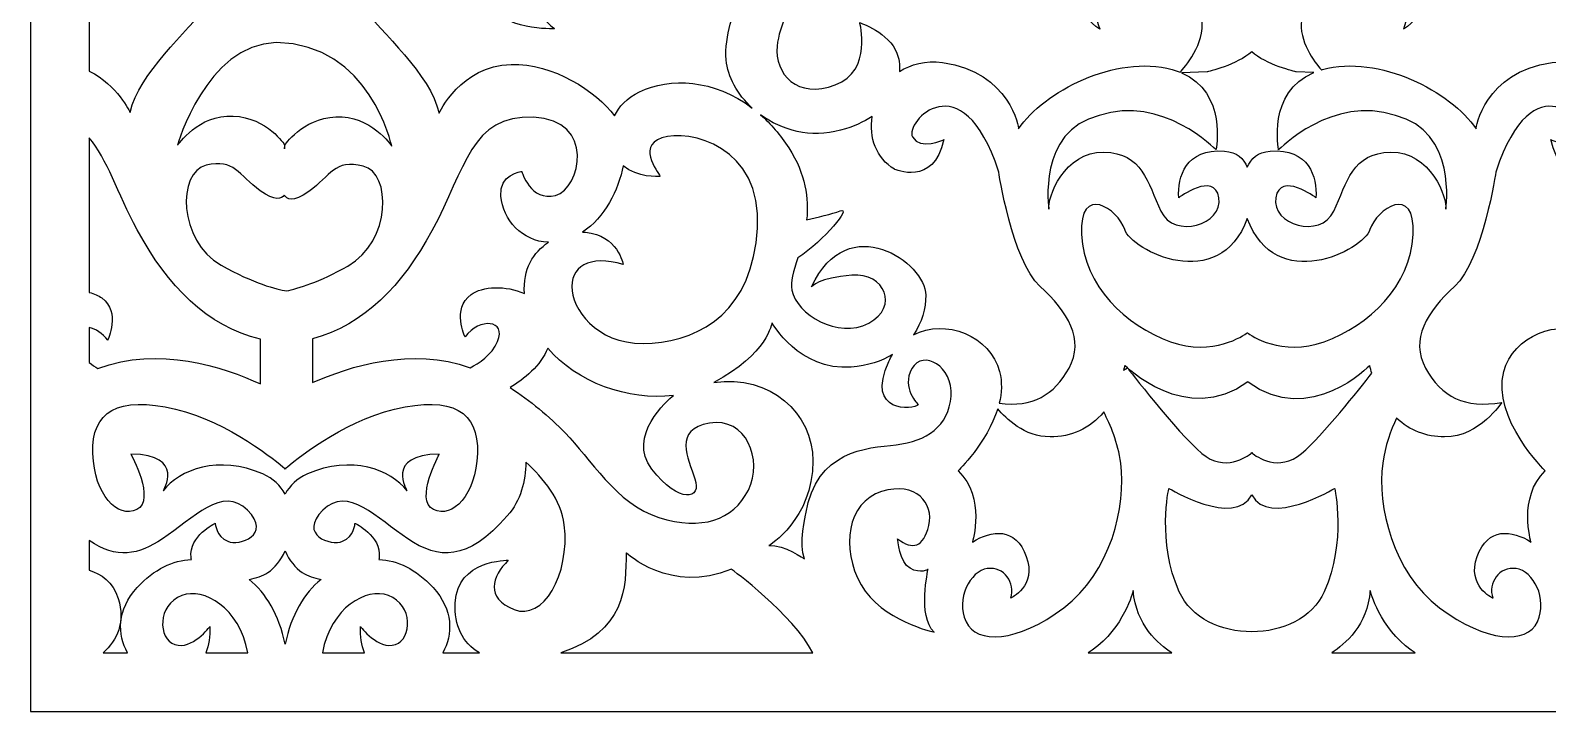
# Model space of a CAD drawing. Header units: centimetres. Extents: x -21.96 to -17.18, y -0.78 to 9.
# Drawn here: x -21.956 to -19.08, y -0.776 to 0.516 of the extents above; entities that cross this region are included whole.
import ezdxf

# ---------------------------------------------------------------- set-up
doc = ezdxf.new("R2010")
doc.units = ezdxf.units.CM
doc.header["$MEASUREMENT"] = 0
doc.layers.add('layer 1', color=7, linetype='Continuous')

msp = doc.modelspace()

# ---------------------------------------------------------------- linework, layer by layer
at = {"layer": 'layer 1', "color": 250}
for points, knots in [([(-21.95627, 9.00077), (-21.95627, 9.00077), (-17.17957, 9.00077), (-17.17957, 9.00077), (-17.17957, 9.00077), (-17.17957, 9.00077), (-17.17957, -0.7761), (-17.17957, -0.7761), (-17.17957, -0.7761), (-17.17957, -0.7761), (-21.95627, -0.7761), (-21.95627, -0.7761), (-21.95627, -0.7761), (-21.95627, -0.7761), (-21.95627, 9.00077), (-21.95627, 9.00077)], [0, 0, 0, 0, 0.2, 0.2, 0.2, 0.2, 0.4, 0.4, 0.4, 0.4, 0.6, 0.6, 0.6, 0.6, 1, 1, 1, 1]), ([(-21.84453, 0.4385), (-21.84453, 0.4385), (-21.84453, 0.86775), (-21.84453, 0.86775), (-21.84453, 0.86775), (-21.8176, 0.8642), (-21.79598, 0.88296), (-21.7816, 0.9084), (-21.7816, 0.9084), (-21.77838, 0.89687), (-21.76109, 0.84998), (-21.68738, 0.82583), (-21.68738, 0.82583), (-21.60671, 0.79943), (-21.49761, 0.85373), (-21.47323, 0.97524), (-21.47323, 0.97524), (-21.44885, 0.85373), (-21.33972, 0.79943), (-21.25908, 0.82583), (-21.25908, 0.82583), (-21.18934, 0.84868), (-21.17007, 0.89187), (-21.16548, 0.90623), (-21.16548, 0.90623), (-21.1545, 0.89639), (-21.13937, 0.8906), (-21.11998, 0.88901), (-21.11998, 0.88901), (-21.06572, 0.88453), (-21.04996, 0.92775), (-21.04996, 0.92775), (-21.04996, 0.92775), (-21.12175, 0.93818), (-21.14274, 0.98288), (-21.09898, 1.01566), (-21.09898, 1.01566), (-21.0552, 1.04842), (-20.99919, 0.98436), (-21.00268, 0.92625), (-21.00268, 0.92625), (-21.00619, 0.86815), (-21.00268, 0.81153), (-20.97994, 0.75043), (-20.97994, 0.75043), (-20.97361, 0.73346), (-20.96253, 0.71693), (-20.94761, 0.70128), (-20.94761, 0.70128), (-21.05965, 0.70323), (-21.09941, 0.62842), (-21.08326, 0.57207), (-21.08326, 0.57207), (-21.06647, 0.5135), (-20.96239, 0.51921), (-20.96239, 0.51921), (-20.96239, 0.51921), (-20.96239, 0.51921), (-21.01442, 0.55351), (-20.99258, 0.60494), (-20.99258, 0.60494), (-20.97411, 0.64847), (-20.90643, 0.65313), (-20.88599, 0.65353), (-20.88599, 0.65353), (-20.85265, 0.6337), (-20.81292, 0.61685), (-20.76986, 0.60443), (-20.76986, 0.60443), (-20.71422, 0.58837), (-20.65902, 0.58188), (-20.60766, 0.58273), (-20.60766, 0.58273), (-20.62252, 0.55302), (-20.64063, 0.50624), (-20.63703, 0.45987), (-20.63703, 0.45987), (-20.63459, 0.42822), (-20.61618, 0.39487), (-20.58758, 0.36872), (-20.58758, 0.36872), (-20.65998, 0.42349), (-20.74388, 0.42729), (-20.80105, 0.3995), (-20.80105, 0.3995), (-20.82581, 0.38746), (-20.84066, 0.37107), (-20.84856, 0.3536), (-20.84856, 0.3536), (-20.88368, 0.40073), (-20.96538, 0.45389), (-21.04471, 0.45144), (-21.04471, 0.45144), (-21.141, 0.44845), (-21.18126, 0.35906), (-21.18126, 0.35906), (-21.18126, 0.35906), (-21.19876, 0.43355), (-21.28804, 0.50954), (-21.33182, 0.56616), (-21.33182, 0.56616), (-21.37559, 0.62278), (-21.34933, 0.69281), (-21.27054, 0.71965), (-21.27054, 0.71965), (-21.19176, 0.74646), (-21.16724, 0.64365), (-21.20751, 0.62575), (-21.20751, 0.62575), (-21.24776, 0.60788), (-21.27054, 0.63173), (-21.27054, 0.63173), (-21.27054, 0.63173), (-21.27054, 0.63173), (-21.27228, 0.57658), (-21.22677, 0.56169), (-21.22677, 0.56169), (-21.18126, 0.54679), (-21.09898, 0.55275), (-21.11123, 0.68238), (-21.11123, 0.68238), (-21.12349, 0.81202), (-21.27228, 0.80753), (-21.36333, 0.77326), (-21.36333, 0.77326), (-21.45437, 0.739), (-21.45612, 0.58701), (-21.45612, 0.5751), (-21.45612, 0.5751), (-21.45612, 0.57142), (-21.45898, 0.56929), (-21.46293, 0.56811), (-21.46293, 0.56811), (-21.46293, 0.56811), (-21.46265, 0.56908), (-21.46265, 0.56908), (-21.46265, 0.56908), (-21.46265, 0.56908), (-21.49241, 0.5646), (-21.49241, 0.57654), (-21.49241, 0.57654), (-21.49241, 0.58844), (-21.49416, 0.74042), (-21.58519, 0.77469), (-21.58519, 0.77469), (-21.67622, 0.80897), (-21.82503, 0.81345), (-21.8373, 0.68381), (-21.8373, 0.68381), (-21.84955, 0.55418), (-21.76727, 0.54822), (-21.72175, 0.56313), (-21.72175, 0.56313), (-21.67622, 0.57802), (-21.67798, 0.63314), (-21.67798, 0.63314), (-21.67798, 0.63314), (-21.67798, 0.63314), (-21.70074, 0.6093), (-21.741, 0.62719), (-21.741, 0.62719), (-21.78126, 0.64507), (-21.75675, 0.74788), (-21.67798, 0.72105), (-21.67798, 0.72105), (-21.5992, 0.69424), (-21.57294, 0.62421), (-21.6167, 0.56759), (-21.6167, 0.56759), (-21.66047, 0.51096), (-21.74976, 0.43498), (-21.76727, 0.36048), (-21.76727, 0.36048), (-21.76727, 0.36048), (-21.79069, 0.4125), (-21.84453, 0.4385)], [0, 0, 0, 0, 0.0222222, 0.0222222, 0.0222222, 0.0222222, 0.0444444, 0.0444444, 0.0444444, 0.0444444, 0.0666667, 0.0666667, 0.0666667, 0.0666667, 0.0888889, 0.0888889, 0.0888889, 0.0888889, 0.1111111, 0.1111111, 0.1111111, 0.1111111, 0.1333333, 0.1333333, 0.1333333, 0.1333333, 0.1555556, 0.1555556, 0.1555556, 0.1555556, 0.1777778, 0.1777778, 0.1777778, 0.1777778, 0.2, 0.2, 0.2, 0.2, 0.2222222, 0.2222222, 0.2222222, 0.2222222, 0.2444444, 0.2444444, 0.2444444, 0.2444444, 0.2666667, 0.2666667, 0.2666667, 0.2666667, 0.2888889, 0.2888889, 0.2888889, 0.2888889, 0.3111111, 0.3111111, 0.3111111, 0.3111111, 0.3333333, 0.3333333, 0.3333333, 0.3333333, 0.3555556, 0.3555556, 0.3555556, 0.3555556, 0.3777778, 0.3777778, 0.3777778, 0.3777778, 0.4, 0.4, 0.4, 0.4, 0.4222222, 0.4222222, 0.4222222, 0.4222222, 0.4444444, 0.4444444, 0.4444444, 0.4444444, 0.4666667, 0.4666667, 0.4666667, 0.4666667, 0.4888889, 0.4888889, 0.4888889, 0.4888889, 0.5111111, 0.5111111, 0.5111111, 0.5111111, 0.5333333, 0.5333333, 0.5333333, 0.5333333, 0.5555556, 0.5555556, 0.5555556, 0.5555556, 0.5777778, 0.5777778, 0.5777778, 0.5777778, 0.6, 0.6, 0.6, 0.6, 0.6222222, 0.6222222, 0.6222222, 0.6222222, 0.6444444, 0.6444444, 0.6444444, 0.6444444, 0.6666667, 0.6666667, 0.6666667, 0.6666667, 0.6888889, 0.6888889, 0.6888889, 0.6888889, 0.7111111, 0.7111111, 0.7111111, 0.7111111, 0.7333333, 0.7333333, 0.7333333, 0.7333333, 0.7555556, 0.7555556, 0.7555556, 0.7555556, 0.7777778, 0.7777778, 0.7777778, 0.7777778, 0.8, 0.8, 0.8, 0.8, 0.8222222, 0.8222222, 0.8222222, 0.8222222, 0.8444444, 0.8444444, 0.8444444, 0.8444444, 0.8666667, 0.8666667, 0.8666667, 0.8666667, 0.8888889, 0.8888889, 0.8888889, 0.8888889, 0.9111111, 0.9111111, 0.9111111, 0.9111111, 0.9333333, 0.9333333, 0.9333333, 0.9333333, 0.9555556, 0.9555556, 0.9555556, 0.9555556, 1, 1, 1, 1]), ([(-20.30827, 0.43765), (-20.30756, 0.45101), (-20.30965, 0.46326), (-20.31326, 0.47298), (-20.31326, 0.47298), (-20.32749, 0.51135), (-20.38381, 0.53063), (-20.38381, 0.53063), (-20.38381, 0.53063), (-20.38381, 0.53063), (-20.35865, 0.43981), (-20.43015, 0.41241), (-20.43015, 0.41241), (-20.50163, 0.38498), (-20.54586, 0.43346), (-20.54043, 0.48622), (-20.54043, 0.48622), (-20.53631, 0.52617), (-20.5129, 0.56922), (-20.49764, 0.59653), (-20.49764, 0.59653), (-20.49383, 0.59747), (-20.49006, 0.59845), (-20.48634, 0.59947), (-20.48634, 0.59947), (-20.4347, 0.61372), (-20.38675, 0.64361), (-20.35997, 0.66241), (-20.35997, 0.66241), (-20.31301, 0.67755), (-20.25841, 0.71704), (-20.25309, 0.74577), (-20.25309, 0.74577), (-20.25309, 0.74577), (-20.20155, 0.5951), (-20.1052, 0.54935), (-20.1052, 0.54935), (-20.05912, 0.52744), (-20.00691, 0.53698), (-19.95955, 0.56435), (-19.95955, 0.56435), (-19.95908, 0.54802), (-19.95053, 0.53198), (-19.92849, 0.51823), (-19.92849, 0.51823), (-19.92849, 0.51823), (-19.95394, 0.57239), (-19.90517, 0.59406), (-19.90517, 0.59406), (-19.85638, 0.61572), (-19.74395, 0.58683), (-19.73546, 0.53629), (-19.73546, 0.53629), (-19.72782, 0.49069), (-19.7685, 0.4451), (-19.77654, 0.43662), (-19.77654, 0.43662), (-19.78119, 0.43848), (-19.78613, 0.44014), (-19.7914, 0.44158), (-19.7914, 0.44158), (-19.89945, 0.47118), (-20.03497, 0.3995), (-20.08259, 0.32934), (-20.08259, 0.32934), (-20.08259, 0.32934), (-20.09725, 0.43687), (-20.22663, 0.45493), (-20.22663, 0.45493), (-20.25927, 0.45948), (-20.28677, 0.45207), (-20.30827, 0.43765)], [0, 0, 0, 0, 0.0526316, 0.0526316, 0.0526316, 0.0526316, 0.1052632, 0.1052632, 0.1052632, 0.1052632, 0.1578947, 0.1578947, 0.1578947, 0.1578947, 0.2105263, 0.2105263, 0.2105263, 0.2105263, 0.2631579, 0.2631579, 0.2631579, 0.2631579, 0.3157895, 0.3157895, 0.3157895, 0.3157895, 0.3684211, 0.3684211, 0.3684211, 0.3684211, 0.4210526, 0.4210526, 0.4210526, 0.4210526, 0.4736842, 0.4736842, 0.4736842, 0.4736842, 0.5263158, 0.5263158, 0.5263158, 0.5263158, 0.5789474, 0.5789474, 0.5789474, 0.5789474, 0.6315789, 0.6315789, 0.6315789, 0.6315789, 0.6842105, 0.6842105, 0.6842105, 0.6842105, 0.7368421, 0.7368421, 0.7368421, 0.7368421, 0.7894737, 0.7894737, 0.7894737, 0.7894737, 0.8421053, 0.8421053, 0.8421053, 0.8421053, 0.8947368, 0.8947368, 0.8947368, 0.8947368, 1, 1, 1, 1]), ([(-19.50864, 0.44096), (-19.52145, 0.4556), (-19.55253, 0.49593), (-19.54575, 0.53629), (-19.54575, 0.53629), (-19.53727, 0.58683), (-19.42486, 0.61572), (-19.37607, 0.59406), (-19.37607, 0.59406), (-19.32728, 0.57239), (-19.35274, 0.51823), (-19.35274, 0.51823), (-19.35274, 0.51823), (-19.33069, 0.53198), (-19.32215, 0.54802), (-19.32167, 0.56435), (-19.32167, 0.56435), (-19.27433, 0.53698), (-19.22211, 0.52744), (-19.17603, 0.54935), (-19.17603, 0.54935), (-19.07968, 0.5951), (-19.02815, 0.74577), (-19.02815, 0.74577), (-19.02815, 0.74577), (-19.02283, 0.71704), (-18.96823, 0.67755), (-18.92126, 0.66241), (-18.92126, 0.66241), (-18.89449, 0.64361), (-18.84651, 0.61372), (-18.79489, 0.59947), (-18.79489, 0.59947), (-18.79115, 0.59845), (-18.78741, 0.59747), (-18.78358, 0.59653), (-18.78358, 0.59653), (-18.76835, 0.56922), (-18.7449, 0.52617), (-18.7408, 0.48622), (-18.7408, 0.48622), (-18.73536, 0.43346), (-18.77959, 0.38498), (-18.85109, 0.41241), (-18.85109, 0.41241), (-18.92259, 0.43981), (-18.8974, 0.53063), (-18.8974, 0.53063), (-18.8974, 0.53063), (-18.8974, 0.53063), (-18.95375, 0.51135), (-18.96797, 0.47298), (-18.96797, 0.47298), (-18.97298, 0.45949), (-18.97505, 0.44113), (-18.97078, 0.42168), (-18.97078, 0.42168), (-18.99395, 0.44606), (-19.02812, 0.46094), (-19.07129, 0.45493), (-19.07129, 0.45493), (-19.20067, 0.43687), (-19.21533, 0.32934), (-19.21533, 0.32934), (-19.21533, 0.32934), (-19.26295, 0.3995), (-19.39848, 0.47118), (-19.50652, 0.44158), (-19.50652, 0.44158), (-19.50724, 0.44138), (-19.50793, 0.44117), (-19.50864, 0.44096)], [0, 0, 0, 0, 0.0526316, 0.0526316, 0.0526316, 0.0526316, 0.1052632, 0.1052632, 0.1052632, 0.1052632, 0.1578947, 0.1578947, 0.1578947, 0.1578947, 0.2105263, 0.2105263, 0.2105263, 0.2105263, 0.2631579, 0.2631579, 0.2631579, 0.2631579, 0.3157895, 0.3157895, 0.3157895, 0.3157895, 0.3684211, 0.3684211, 0.3684211, 0.3684211, 0.4210526, 0.4210526, 0.4210526, 0.4210526, 0.4736842, 0.4736842, 0.4736842, 0.4736842, 0.5263158, 0.5263158, 0.5263158, 0.5263158, 0.5789474, 0.5789474, 0.5789474, 0.5789474, 0.6315789, 0.6315789, 0.6315789, 0.6315789, 0.6842105, 0.6842105, 0.6842105, 0.6842105, 0.7368421, 0.7368421, 0.7368421, 0.7368421, 0.7894737, 0.7894737, 0.7894737, 0.7894737, 0.8421053, 0.8421053, 0.8421053, 0.8421053, 0.8947368, 0.8947368, 0.8947368, 0.8947368, 1, 1, 1, 1]), ([(-21.47425, 0.29117), (-21.47425, 0.29117), (-21.47449, 0.29912), (-21.47449, 0.29912), (-21.47449, 0.29912), (-21.47449, 0.29912), (-21.50643, 0.34998), (-21.57173, 0.35352), (-21.57173, 0.35352), (-21.63701, 0.35707), (-21.67731, 0.29796), (-21.67731, 0.29796), (-21.67731, 0.29796), (-21.67731, 0.29796), (-21.6242, 0.48819), (-21.49002, 0.49298), (-21.49002, 0.49298), (-21.49002, 0.49298), (-21.49002, 0.49292), (-21.49002, 0.49292), (-21.49002, 0.49292), (-21.31177, 0.49041), (-21.27121, 0.29652), (-21.27121, 0.29652), (-21.27121, 0.29652), (-21.27121, 0.29652), (-21.31148, 0.35563), (-21.3768, 0.35209), (-21.3768, 0.35209), (-21.44209, 0.34854), (-21.47404, 0.2977), (-21.47404, 0.2977), (-21.47404, 0.2977), (-21.47404, 0.2977), (-21.47425, 0.29117), (-21.47425, 0.29117)], [0, 0, 0, 0, 0.1, 0.1, 0.1, 0.1, 0.2, 0.2, 0.2, 0.2, 0.3, 0.3, 0.3, 0.3, 0.4, 0.4, 0.4, 0.4, 0.5, 0.5, 0.5, 0.5, 0.6, 0.6, 0.6, 0.6, 0.7, 0.7, 0.7, 0.7, 0.8, 0.8, 0.8, 0.8, 1, 1, 1, 1]), ([(-20.57164, 0.35567), (-20.53169, 0.32652), (-20.47742, 0.31103), (-20.42, 0.32663), (-20.42, 0.32663), (-20.39543, 0.33329), (-20.37582, 0.34227), (-20.36032, 0.35262), (-20.36032, 0.35262), (-20.36606, 0.31337), (-20.35313, 0.27323), (-20.31783, 0.25271), (-20.31783, 0.25271), (-20.31783, 0.25271), (-20.24361, 0.21843), (-20.22451, 0.30868), (-20.22451, 0.30868), (-20.22451, 0.30868), (-20.26905, 0.28703), (-20.2839, 0.31409), (-20.2839, 0.31409), (-20.29875, 0.34117), (-20.19057, 0.46032), (-20.12058, 0.24911), (-20.12058, 0.24911), (-20.12058, 0.24911), (-20.09512, 0.07943), (-20.0421, 0.03069), (-20.0421, 0.03069), (-19.98906, -0.01806), (-19.95725, -0.07042), (-19.98695, -0.12458), (-19.98695, -0.12458), (-20.01494, -0.17565), (-20.05615, -0.1994), (-20.11943, -0.19136), (-20.11943, -0.19136), (-20.11463, -0.17163), (-20.11351, -0.15114), (-20.11861, -0.13114), (-20.11861, -0.13114), (-20.13588, -0.06327), (-20.22177, -0.02977), (-20.28203, -0.06123), (-20.28203, -0.06123), (-20.26603, -0.03815), (-20.25851, -0.01136), (-20.25851, 0.01394), (-20.25851, 0.01394), (-20.25851, 0.07425), (-20.40576, 0.17947), (-20.47522, 0.02932), (-20.47522, 0.02932), (-20.47522, 0.02932), (-20.46133, 0.04704), (-20.39882, 0.05178), (-20.39882, 0.05178), (-20.3363, 0.05651), (-20.30851, -0.00851), (-20.36687, -0.03925), (-20.36687, -0.03925), (-20.42522, -0.06999), (-20.50301, -0.02271), (-20.51273, 0.02341), (-20.51273, 0.02341), (-20.51589, 0.03844), (-20.50905, 0.05912), (-20.50114, 0.08446), (-20.50114, 0.08446), (-20.45041, 0.11778), (-20.39802, 0.18229), (-20.42103, 0.17356), (-20.42103, 0.17356), (-20.43636, 0.16777), (-20.46478, 0.16108), (-20.48443, 0.15678), (-20.48443, 0.15678), (-20.48022, 0.19689), (-20.4858, 0.24291), (-20.51828, 0.29296), (-20.51828, 0.29296), (-20.53451, 0.31797), (-20.55255, 0.33874), (-20.57164, 0.35567)], [0, 0, 0, 0, 0.0454545, 0.0454545, 0.0454545, 0.0454545, 0.0909091, 0.0909091, 0.0909091, 0.0909091, 0.1363636, 0.1363636, 0.1363636, 0.1363636, 0.1818182, 0.1818182, 0.1818182, 0.1818182, 0.2272727, 0.2272727, 0.2272727, 0.2272727, 0.2727273, 0.2727273, 0.2727273, 0.2727273, 0.3181818, 0.3181818, 0.3181818, 0.3181818, 0.3636364, 0.3636364, 0.3636364, 0.3636364, 0.4090909, 0.4090909, 0.4090909, 0.4090909, 0.4545455, 0.4545455, 0.4545455, 0.4545455, 0.5, 0.5, 0.5, 0.5, 0.5454545, 0.5454545, 0.5454545, 0.5454545, 0.5909091, 0.5909091, 0.5909091, 0.5909091, 0.6363636, 0.6363636, 0.6363636, 0.6363636, 0.6818182, 0.6818182, 0.6818182, 0.6818182, 0.7272727, 0.7272727, 0.7272727, 0.7272727, 0.7727273, 0.7727273, 0.7727273, 0.7727273, 0.8181818, 0.8181818, 0.8181818, 0.8181818, 0.8636364, 0.8636364, 0.8636364, 0.8636364, 0.9090909, 0.9090909, 0.9090909, 0.9090909, 1, 1, 1, 1]), ([(-19.7735, 0.43535), (-19.7735, 0.43535), (-19.72487, 0.43701), (-19.72487, 0.43701), (-19.72487, 0.43701), (-19.72487, 0.43701), (-19.667, 0.45091), (-19.64062, 0.47553), (-19.64062, 0.47553), (-19.61422, 0.45091), (-19.55637, 0.43701), (-19.55637, 0.43701), (-19.55637, 0.43701), (-19.55637, 0.43701), (-19.52317, 0.43587), (-19.52317, 0.43587), (-19.52317, 0.43587), (-19.61187, 0.39886), (-19.58959, 0.28964), (-19.58959, 0.28964), (-19.58959, 0.28964), (-19.58959, 0.28964), (-19.48709, 0.39438), (-19.36833, 0.35467), (-19.36833, 0.35467), (-19.24954, 0.3248), (-19.27277, 0.17766), (-19.27279, 0.17692), (-19.27279, 0.17692), (-19.26856, 0.19675), (-19.3025, 0.28703), (-19.37674, 0.28522), (-19.37674, 0.28522), (-19.45097, 0.28343), (-19.45946, 0.22745), (-19.48492, 0.1733), (-19.48492, 0.1733), (-19.51036, 0.11913), (-19.60369, 0.148), (-19.59521, 0.19857), (-19.59521, 0.19857), (-19.58672, 0.24911), (-19.51885, 0.19857), (-19.51885, 0.19857), (-19.51885, 0.19857), (-19.51671, 0.23829), (-19.53157, 0.29245), (-19.60582, 0.28703), (-19.60582, 0.28703), (-19.62883, 0.28534), (-19.6419, 0.27292), (-19.64896, 0.25659), (-19.64896, 0.25659), (-19.65605, 0.27292), (-19.66909, 0.28534), (-19.69211, 0.28703), (-19.69211, 0.28703), (-19.76634, 0.29245), (-19.78121, 0.23829), (-19.77908, 0.19857), (-19.77908, 0.19857), (-19.77908, 0.19857), (-19.7112, 0.24911), (-19.70271, 0.19857), (-19.70271, 0.19857), (-19.69422, 0.148), (-19.78756, 0.11913), (-19.81303, 0.1733), (-19.81303, 0.1733), (-19.83846, 0.22745), (-19.84695, 0.28343), (-19.9212, 0.28522), (-19.9212, 0.28522), (-19.99544, 0.28703), (-20.02938, 0.19675), (-20.02513, 0.17692), (-20.02513, 0.17692), (-20.02516, 0.17766), (-20.04838, 0.3248), (-19.92961, 0.35467), (-19.92961, 0.35467), (-19.81082, 0.39438), (-19.70837, 0.28964), (-19.70837, 0.28964), (-19.70837, 0.28964), (-19.70837, 0.28964), (-19.68625, 0.39784), (-19.7735, 0.43535)], [0, 0, 0, 0, 0.0434783, 0.0434783, 0.0434783, 0.0434783, 0.0869565, 0.0869565, 0.0869565, 0.0869565, 0.1304348, 0.1304348, 0.1304348, 0.1304348, 0.173913, 0.173913, 0.173913, 0.173913, 0.2173913, 0.2173913, 0.2173913, 0.2173913, 0.2608696, 0.2608696, 0.2608696, 0.2608696, 0.3043478, 0.3043478, 0.3043478, 0.3043478, 0.3478261, 0.3478261, 0.3478261, 0.3478261, 0.3913043, 0.3913043, 0.3913043, 0.3913043, 0.4347826, 0.4347826, 0.4347826, 0.4347826, 0.4782609, 0.4782609, 0.4782609, 0.4782609, 0.5217391, 0.5217391, 0.5217391, 0.5217391, 0.5652174, 0.5652174, 0.5652174, 0.5652174, 0.6086957, 0.6086957, 0.6086957, 0.6086957, 0.6521739, 0.6521739, 0.6521739, 0.6521739, 0.6956522, 0.6956522, 0.6956522, 0.6956522, 0.7391304, 0.7391304, 0.7391304, 0.7391304, 0.7826087, 0.7826087, 0.7826087, 0.7826087, 0.826087, 0.826087, 0.826087, 0.826087, 0.8695652, 0.8695652, 0.8695652, 0.8695652, 0.9130435, 0.9130435, 0.9130435, 0.9130435, 1, 1, 1, 1]), ([(-18.94113, 0.36902), (-18.92375, 0.35181), (-18.89804, 0.33662), (-18.86123, 0.32663), (-18.86123, 0.32663), (-18.8038, 0.31103), (-18.74951, 0.32652), (-18.70957, 0.35568), (-18.70957, 0.35568), (-18.72867, 0.33876), (-18.74672, 0.31798), (-18.76295, 0.29296), (-18.76295, 0.29296), (-18.79544, 0.24291), (-18.80103, 0.19689), (-18.7968, 0.15678), (-18.7968, 0.15678), (-18.81645, 0.16108), (-18.84487, 0.16777), (-18.8602, 0.17356), (-18.8602, 0.17356), (-18.88321, 0.18229), (-18.83082, 0.11778), (-18.78009, 0.08446), (-18.78009, 0.08446), (-18.77218, 0.05912), (-18.76533, 0.03844), (-18.76848, 0.02341), (-18.76848, 0.02341), (-18.77823, -0.02271), (-18.85602, -0.06999), (-18.91438, -0.03925), (-18.91438, -0.03925), (-18.9727, -0.00851), (-18.94493, 0.05651), (-18.88242, 0.05178), (-18.88242, 0.05178), (-18.8199, 0.04704), (-18.80603, 0.02932), (-18.80603, 0.02932), (-18.80603, 0.02932), (-18.87547, 0.17947), (-19.02273, 0.07425), (-19.02273, 0.01394), (-19.02273, 0.01394), (-19.02273, -0.01136), (-19.01521, -0.03815), (-18.99918, -0.06123), (-18.99918, -0.06123), (-19.05947, -0.02977), (-19.14533, -0.06327), (-19.16263, -0.13114), (-19.16263, -0.13114), (-19.18539, -0.22054), (-19.08416, -0.31938), (-19.08416, -0.31938), (-19.08416, -0.31938), (-19.13659, -0.36973), (-19.11105, -0.45441), (-19.11105, -0.45441), (-19.11105, -0.45441), (-19.14734, -0.43153), (-19.19304, -0.4258), (-19.21321, -0.48186), (-19.21321, -0.48186), (-19.23338, -0.53793), (-19.18364, -0.56082), (-19.18364, -0.56082), (-19.18364, -0.56082), (-19.19304, -0.53221), (-19.17155, -0.50016), (-19.13928, -0.50474), (-19.13928, -0.50474), (-19.10701, -0.50931), (-19.07878, -0.56195), (-19.09895, -0.60545), (-19.09895, -0.60545), (-19.11912, -0.6489), (-19.19575, -0.64548), (-19.28448, -0.57912), (-19.28448, -0.57912), (-19.3732, -0.51276), (-19.40317, -0.38605), (-19.39217, -0.30502), (-19.39217, -0.30502), (-19.38767, -0.27175), (-19.37701, -0.24243), (-19.36597, -0.21941), (-19.36597, -0.21941), (-19.34105, -0.24337), (-19.30971, -0.25495), (-19.27495, -0.25495), (-19.27495, -0.25495), (-19.20774, -0.25495), (-19.16674, -0.18956), (-19.16674, -0.18956), (-19.16674, -0.18956), (-19.23674, -0.20221), (-19.28127, -0.17872), (-19.31097, -0.12458), (-19.31097, -0.12458), (-19.34067, -0.07042), (-19.30885, -0.01806), (-19.25583, 0.03069), (-19.25583, 0.03069), (-19.2028, 0.07943), (-19.17735, 0.24911), (-19.17735, 0.24911), (-19.17735, 0.24911), (-19.10736, 0.46032), (-18.99918, 0.34117), (-19.01403, 0.31409), (-19.01403, 0.31409), (-19.02888, 0.28703), (-19.0734, 0.30868), (-19.0734, 0.30868), (-19.0734, 0.30868), (-19.05433, 0.21843), (-18.98008, 0.25271), (-18.98008, 0.25271), (-18.98008, 0.25271), (-18.93984, 0.27611), (-18.9287, 0.32502), (-18.94113, 0.36902)], [0, 0, 0, 0, 0.03125, 0.03125, 0.03125, 0.03125, 0.0625, 0.0625, 0.0625, 0.0625, 0.09375, 0.09375, 0.09375, 0.09375, 0.125, 0.125, 0.125, 0.125, 0.15625, 0.15625, 0.15625, 0.15625, 0.1875, 0.1875, 0.1875, 0.1875, 0.21875, 0.21875, 0.21875, 0.21875, 0.25, 0.25, 0.25, 0.25, 0.28125, 0.28125, 0.28125, 0.28125, 0.3125, 0.3125, 0.3125, 0.3125, 0.34375, 0.34375, 0.34375, 0.34375, 0.375, 0.375, 0.375, 0.375, 0.40625, 0.40625, 0.40625, 0.40625, 0.4375, 0.4375, 0.4375, 0.4375, 0.46875, 0.46875, 0.46875, 0.46875, 0.5, 0.5, 0.5, 0.5, 0.53125, 0.53125, 0.53125, 0.53125, 0.5625, 0.5625, 0.5625, 0.5625, 0.59375, 0.59375, 0.59375, 0.59375, 0.625, 0.625, 0.625, 0.625, 0.65625, 0.65625, 0.65625, 0.65625, 0.6875, 0.6875, 0.6875, 0.6875, 0.71875, 0.71875, 0.71875, 0.71875, 0.75, 0.75, 0.75, 0.75, 0.78125, 0.78125, 0.78125, 0.78125, 0.8125, 0.8125, 0.8125, 0.8125, 0.84375, 0.84375, 0.84375, 0.84375, 0.875, 0.875, 0.875, 0.875, 0.90625, 0.90625, 0.90625, 0.90625, 0.9375, 0.9375, 0.9375, 0.9375, 1, 1, 1, 1]), ([(-20.97411, 0.11398), (-21.00213, 0.0954), (-21.02297, 0.06328), (-21.01947, 0.01687), (-21.01947, 0.01687), (-21.05453, 0.03271), (-21.09895, 0.03092), (-21.1208, 0.01489), (-21.1208, 0.01489), (-21.15728, -0.01188), (-21.13212, -0.0654), (-21.13212, -0.0654), (-21.13212, -0.0654), (-21.10444, -0.02795), (-21.05287, -0.03328), (-21.07048, -0.07397), (-21.07048, -0.07397), (-21.08165, -0.09978), (-21.10598, -0.11568), (-21.12228, -0.12386), (-21.12228, -0.12386), (-21.23289, -0.08359), (-21.35179, -0.12111), (-21.4211, -0.15207), (-21.4211, -0.15207), (-21.4211, -0.15207), (-21.4211, -0.06917), (-21.4211, -0.06917), (-21.4211, -0.06917), (-21.32336, -0.04238), (-21.25125, 0.03172), (-21.1948, 0.13607), (-21.1948, 0.13607), (-21.13069, 0.25453), (-21.12152, 0.35585), (-21.00251, 0.35117), (-21.00251, 0.35117), (-20.88345, 0.34649), (-20.91277, 0.21558), (-20.96038, 0.20309), (-20.96038, 0.20309), (-21.00798, 0.19064), (-21.02447, 0.24831), (-21.02447, 0.24831), (-21.02447, 0.24831), (-21.02447, 0.24831), (-21.06935, 0.24263), (-21.06414, 0.20171), (-21.06414, 0.20171), (-21.06025, 0.15695), (-21.02348, 0.1159), (-20.97411, 0.11398)], [0, 0, 0, 0, 0.0714286, 0.0714286, 0.0714286, 0.0714286, 0.1428571, 0.1428571, 0.1428571, 0.1428571, 0.2142857, 0.2142857, 0.2142857, 0.2142857, 0.2857143, 0.2857143, 0.2857143, 0.2857143, 0.3571429, 0.3571429, 0.3571429, 0.3571429, 0.4285714, 0.4285714, 0.4285714, 0.4285714, 0.5, 0.5, 0.5, 0.5, 0.5714286, 0.5714286, 0.5714286, 0.5714286, 0.6428571, 0.6428571, 0.6428571, 0.6428571, 0.7142857, 0.7142857, 0.7142857, 0.7142857, 0.7857143, 0.7857143, 0.7857143, 0.7857143, 0.8571429, 0.8571429, 0.8571429, 0.8571429, 1, 1, 1, 1]), ([(-20.83228, 0.2593), (-20.83225, 0.25928), (-20.83221, 0.25924), (-20.83219, 0.2592), (-20.83219, 0.2592), (-20.80471, 0.23583), (-20.76626, 0.23896), (-20.7626, 0.23896), (-20.7626, 0.23896), (-20.75894, 0.23896), (-20.8102, 0.29507), (-20.75894, 0.3122), (-20.75894, 0.3122), (-20.70767, 0.32934), (-20.56849, 0.29663), (-20.57763, 0.14076), (-20.57763, 0.14076), (-20.58679, -0.01511), (-20.68202, -0.06966), (-20.77725, -0.07745), (-20.77725, -0.07745), (-20.87248, -0.08526), (-20.92375, -0.02289), (-20.92924, 0.0223), (-20.92924, 0.0223), (-20.93473, 0.06749), (-20.89629, 0.09088), (-20.83219, 0.07219), (-20.83219, 0.07219), (-20.83219, 0.07219), (-20.84317, 0.12828), (-20.90361, 0.13296), (-20.90361, 0.13296), (-20.90556, 0.13312), (-20.90754, 0.1332), (-20.90956, 0.13322), (-20.90956, 0.13322), (-20.86707, 0.16085), (-20.84118, 0.21297), (-20.83228, 0.2593)], [0, 0, 0, 0, 0.0909091, 0.0909091, 0.0909091, 0.0909091, 0.1818182, 0.1818182, 0.1818182, 0.1818182, 0.2727273, 0.2727273, 0.2727273, 0.2727273, 0.3636364, 0.3636364, 0.3636364, 0.3636364, 0.4545455, 0.4545455, 0.4545455, 0.4545455, 0.5454545, 0.5454545, 0.5454545, 0.5454545, 0.6363636, 0.6363636, 0.6363636, 0.6363636, 0.7272727, 0.7272727, 0.7272727, 0.7272727, 0.8181818, 0.8181818, 0.8181818, 0.8181818, 1, 1, 1, 1]), ([(-21.84453, -0.11402), (-21.84453, -0.11402), (-21.84453, -0.0475), (-21.84453, -0.0475), (-21.84453, -0.0475), (-21.83267, -0.0502), (-21.81954, -0.05815), (-21.80952, -0.07171), (-21.80952, -0.07171), (-21.80952, -0.07171), (-21.78437, -0.01819), (-21.82085, 0.00856), (-21.82085, 0.00856), (-21.82713, 0.01318), (-21.83528, 0.01663), (-21.84453, 0.01881), (-21.84453, 0.01881), (-21.84453, 0.01881), (-21.84453, 0.31204), (-21.84453, 0.31204), (-21.84453, 0.31204), (-21.81056, 0.27241), (-21.79187, 0.208), (-21.75373, 0.13752), (-21.75373, 0.13752), (-21.69583, 0.03051), (-21.6215, -0.04469), (-21.51993, -0.06973), (-21.51993, -0.06973), (-21.51993, -0.06973), (-21.51993, -0.15453), (-21.51993, -0.15453), (-21.51993, -0.15453), (-21.58914, -0.12277), (-21.71353, -0.08154), (-21.82819, -0.12533), (-21.82819, -0.12533), (-21.83344, -0.12224), (-21.83905, -0.11848), (-21.84453, -0.11402)], [0, 0, 0, 0, 0.0909091, 0.0909091, 0.0909091, 0.0909091, 0.1818182, 0.1818182, 0.1818182, 0.1818182, 0.2727273, 0.2727273, 0.2727273, 0.2727273, 0.3636364, 0.3636364, 0.3636364, 0.3636364, 0.4545455, 0.4545455, 0.4545455, 0.4545455, 0.5454545, 0.5454545, 0.5454545, 0.5454545, 0.6363636, 0.6363636, 0.6363636, 0.6363636, 0.7272727, 0.7272727, 0.7272727, 0.7272727, 0.8181818, 0.8181818, 0.8181818, 0.8181818, 1, 1, 1, 1]), ([(-21.47055, 0.02192), (-21.48913, 0.0251), (-21.53316, 0.03574), (-21.59441, 0.07048), (-21.59441, 0.07048), (-21.67682, 0.11726), (-21.67731, 0.24711), (-21.62313, 0.2601), (-21.62313, 0.2601), (-21.56896, 0.27311), (-21.56201, 0.2424), (-21.52031, 0.21165), (-21.52031, 0.21165), (-21.49203, 0.19077), (-21.47975, 0.19715), (-21.47478, 0.2034), (-21.47478, 0.2034), (-21.47059, 0.19687), (-21.45868, 0.18773), (-21.42819, 0.21022), (-21.42819, 0.21022), (-21.38652, 0.24096), (-21.37957, 0.27169), (-21.32539, 0.25868), (-21.32539, 0.25868), (-21.27121, 0.24568), (-21.2717, 0.11582), (-21.35411, 0.06906), (-21.35411, 0.06906), (-21.40828, 0.03833), (-21.44899, 0.02647), (-21.47055, 0.02192)], [0, 0, 0, 0, 0.1111111, 0.1111111, 0.1111111, 0.1111111, 0.2222222, 0.2222222, 0.2222222, 0.2222222, 0.3333333, 0.3333333, 0.3333333, 0.3333333, 0.4444444, 0.4444444, 0.4444444, 0.4444444, 0.5555556, 0.5555556, 0.5555556, 0.5555556, 0.6666667, 0.6666667, 0.6666667, 0.6666667, 0.7777778, 0.7777778, 0.7777778, 0.7777778, 1, 1, 1, 1]), ([(-19.64868, -0.0577), (-19.64868, -0.0577), (-19.64923, -0.05769), (-19.64923, -0.05769), (-19.64923, -0.05769), (-19.65527, -0.06217), (-19.71373, -0.10316), (-19.79445, -0.07445), (-19.79445, -0.07445), (-19.87972, -0.04411), (-19.9588, 0.03112), (-19.96344, 0.12876), (-19.96344, 0.12876), (-19.96809, 0.22643), (-19.89367, 0.17759), (-19.88128, 0.138), (-19.88128, 0.138), (-19.869, 0.09888), (-19.7022, 0.01334), (-19.64896, 0.15928), (-19.64896, 0.15928), (-19.59573, 0.01334), (-19.42891, 0.09888), (-19.41666, 0.138), (-19.41666, 0.138), (-19.40425, 0.17759), (-19.32984, 0.22643), (-19.33448, 0.12876), (-19.33448, 0.12876), (-19.33913, 0.03112), (-19.41821, -0.04411), (-19.50347, -0.07445), (-19.50347, -0.07445), (-19.58411, -0.10315), (-19.64254, -0.06227), (-19.64868, -0.0577)], [0, 0, 0, 0, 0.1, 0.1, 0.1, 0.1, 0.2, 0.2, 0.2, 0.2, 0.3, 0.3, 0.3, 0.3, 0.4, 0.4, 0.4, 0.4, 0.5, 0.5, 0.5, 0.5, 0.6, 0.6, 0.6, 0.6, 0.7, 0.7, 0.7, 0.7, 0.8, 0.8, 0.8, 0.8, 1, 1, 1, 1]), ([(-20.32169, -0.09864), (-20.32424, -0.10275), (-20.32658, -0.10713), (-20.32867, -0.11178), (-20.32867, -0.11178), (-20.3742, -0.2116), (-20.28142, -0.20415), (-20.27266, -0.19373), (-20.27266, -0.19373), (-20.27266, -0.19373), (-20.30605, -0.16247), (-20.28484, -0.12548), (-20.28484, -0.12548), (-20.26363, -0.08847), (-20.20636, -0.12096), (-20.21061, -0.17783), (-20.21061, -0.17783), (-20.21484, -0.23469), (-20.25727, -0.26358), (-20.31454, -0.26989), (-20.31454, -0.26989), (-20.3718, -0.27621), (-20.46523, -0.28014), (-20.48623, -0.40082), (-20.48623, -0.40082), (-20.48623, -0.40082), (-20.49954, -0.46012), (-20.48881, -0.48643), (-20.48881, -0.48643), (-20.48881, -0.48643), (-20.52644, -0.45897), (-20.55602, -0.46127), (-20.55602, -0.46127), (-20.55602, -0.46127), (-20.47266, -0.41131), (-20.47266, -0.30069), (-20.47266, -0.30069), (-20.47266, -0.21009), (-20.55297, -0.13654), (-20.66073, -0.15158), (-20.66073, -0.15158), (-20.55856, -0.09857), (-20.55016, -0.03849), (-20.55016, -0.03849), (-20.55016, -0.03849), (-20.55016, -0.03849), (-20.49888, -0.13044), (-20.4, -0.12264), (-20.4, -0.12264), (-20.36825, -0.12015), (-20.3423, -0.11138), (-20.32169, -0.09864)], [0, 0, 0, 0, 0.0714286, 0.0714286, 0.0714286, 0.0714286, 0.1428571, 0.1428571, 0.1428571, 0.1428571, 0.2142857, 0.2142857, 0.2142857, 0.2142857, 0.2857143, 0.2857143, 0.2857143, 0.2857143, 0.3571429, 0.3571429, 0.3571429, 0.3571429, 0.4285714, 0.4285714, 0.4285714, 0.4285714, 0.5, 0.5, 0.5, 0.5, 0.5714286, 0.5714286, 0.5714286, 0.5714286, 0.6428571, 0.6428571, 0.6428571, 0.6428571, 0.7142857, 0.7142857, 0.7142857, 0.7142857, 0.7857143, 0.7857143, 0.7857143, 0.7857143, 0.8571429, 0.8571429, 0.8571429, 0.8571429, 1, 1, 1, 1]), ([(-20.97544, -0.0867), (-20.9207, -0.1511), (-20.8228, -0.18732), (-20.73676, -0.17624), (-20.73676, -0.17624), (-20.74774, -0.18525), (-20.82605, -0.25299), (-20.77786, -0.3159), (-20.77786, -0.3159), (-20.7261, -0.38344), (-20.68238, -0.37365), (-20.69619, -0.33448), (-20.69619, -0.33448), (-20.71, -0.29533), (-20.73759, -0.24052), (-20.66857, -0.22878), (-20.66857, -0.22878), (-20.59957, -0.21703), (-20.56623, -0.29827), (-20.59499, -0.35603), (-20.59499, -0.35603), (-20.62373, -0.41379), (-20.68385, -0.43281), (-20.76443, -0.40789), (-20.76443, -0.40789), (-20.84499, -0.38294), (-20.89629, -0.2941), (-20.94206, -0.24735), (-20.94206, -0.24735), (-20.9724, -0.21636), (-21.00916, -0.18608), (-21.04651, -0.16145), (-21.04651, -0.16145), (-21.02028, -0.14562), (-20.98845, -0.11986), (-20.97544, -0.0867)], [0, 0, 0, 0, 0.1, 0.1, 0.1, 0.1, 0.2, 0.2, 0.2, 0.2, 0.3, 0.3, 0.3, 0.3, 0.4, 0.4, 0.4, 0.4, 0.5, 0.5, 0.5, 0.5, 0.6, 0.6, 0.6, 0.6, 0.7, 0.7, 0.7, 0.7, 0.8, 0.8, 0.8, 0.8, 1, 1, 1, 1]), ([(-19.88342, -0.12843), (-19.88264, -0.12544), (-19.88194, -0.12242), (-19.88128, -0.11933), (-19.88128, -0.11933), (-19.88128, -0.11933), (-19.7654, -0.2369), (-19.64769, -0.15032), (-19.64769, -0.15032), (-19.64769, -0.15032), (-19.64768, -0.15099), (-19.64768, -0.15099), (-19.64768, -0.15099), (-19.52984, -0.23808), (-19.41666, -0.11933), (-19.41666, -0.11933), (-19.41666, -0.11933), (-19.41552, -0.12452), (-19.41428, -0.12953), (-19.41295, -0.13441), (-19.41295, -0.13441), (-19.43647, -0.16451), (-19.50676, -0.2529), (-19.54601, -0.28631), (-19.54601, -0.28631), (-19.58906, -0.32295), (-19.63212, -0.29205), (-19.63996, -0.2858), (-19.63996, -0.2858), (-19.63996, -0.2858), (-19.63999, -0.28474), (-19.63999, -0.28474), (-19.63999, -0.28474), (-19.63999, -0.28474), (-19.64022, -0.28494), (-19.64062, -0.28528), (-19.64062, -0.28528), (-19.64102, -0.28494), (-19.64124, -0.28474), (-19.64124, -0.28474), (-19.64124, -0.28474), (-19.64124, -0.28474), (-19.64125, -0.2858), (-19.64125, -0.2858), (-19.64125, -0.2858), (-19.6491, -0.29205), (-19.69216, -0.32296), (-19.73523, -0.28631), (-19.73523, -0.28631), (-19.78283, -0.24577), (-19.87623, -0.12421), (-19.87623, -0.12421), (-19.87623, -0.12421), (-19.87623, -0.12421), (-19.88342, -0.12843), (-19.88342, -0.12843)], [0, 0, 0, 0, 0.0666667, 0.0666667, 0.0666667, 0.0666667, 0.1333333, 0.1333333, 0.1333333, 0.1333333, 0.2, 0.2, 0.2, 0.2, 0.2666667, 0.2666667, 0.2666667, 0.2666667, 0.3333333, 0.3333333, 0.3333333, 0.3333333, 0.4, 0.4, 0.4, 0.4, 0.4666667, 0.4666667, 0.4666667, 0.4666667, 0.5333333, 0.5333333, 0.5333333, 0.5333333, 0.6, 0.6, 0.6, 0.6, 0.6666667, 0.6666667, 0.6666667, 0.6666667, 0.7333333, 0.7333333, 0.7333333, 0.7333333, 0.8, 0.8, 0.8, 0.8, 0.8666667, 0.8666667, 0.8666667, 0.8666667, 1, 1, 1, 1]), ([(-21.47323, -0.36333), (-21.46451, -0.34753), (-21.45082, -0.3341), (-21.43097, -0.32538), (-21.43097, -0.32538), (-21.34763, -0.28872), (-21.2726, -0.31709), (-21.24204, -0.3573), (-21.24204, -0.3573), (-21.24204, -0.3573), (-21.28511, -0.28872), (-21.18092, -0.28755), (-21.18092, -0.28755), (-21.18092, -0.28755), (-21.22816, -0.37502), (-21.19203, -0.39275), (-21.19203, -0.39275), (-21.15593, -0.41049), (-21.11146, -0.36557), (-21.10868, -0.28636), (-21.10868, -0.28636), (-21.1059, -0.20714), (-21.15593, -0.17641), (-21.26566, -0.20243), (-21.26566, -0.20243), (-21.36693, -0.22643), (-21.45874, -0.30278), (-21.47231, -0.31442), (-21.47231, -0.31442), (-21.47231, -0.31442), (-21.47241, -0.3159), (-21.47241, -0.3159), (-21.47241, -0.3159), (-21.47241, -0.3159), (-21.47269, -0.31566), (-21.47323, -0.31519), (-21.47323, -0.31519), (-21.47376, -0.31566), (-21.47404, -0.3159), (-21.47404, -0.3159), (-21.47404, -0.3159), (-21.47404, -0.3159), (-21.47411, -0.31442), (-21.47411, -0.31442), (-21.47411, -0.31442), (-21.48764, -0.30281), (-21.57946, -0.22644), (-21.68077, -0.20243), (-21.68077, -0.20243), (-21.79052, -0.17641), (-21.84053, -0.20714), (-21.83776, -0.28636), (-21.83776, -0.28636), (-21.83497, -0.36557), (-21.79052, -0.41049), (-21.7544, -0.39275), (-21.7544, -0.39275), (-21.71829, -0.37502), (-21.76552, -0.28755), (-21.76552, -0.28755), (-21.76552, -0.28755), (-21.66132, -0.28872), (-21.7044, -0.3573), (-21.7044, -0.3573), (-21.7044, -0.3573), (-21.67383, -0.31709), (-21.59881, -0.28872), (-21.51546, -0.32538), (-21.51546, -0.32538), (-21.49562, -0.3341), (-21.48193, -0.34753), (-21.47323, -0.36333)], [0, 0, 0, 0, 0.0526316, 0.0526316, 0.0526316, 0.0526316, 0.1052632, 0.1052632, 0.1052632, 0.1052632, 0.1578947, 0.1578947, 0.1578947, 0.1578947, 0.2105263, 0.2105263, 0.2105263, 0.2105263, 0.2631579, 0.2631579, 0.2631579, 0.2631579, 0.3157895, 0.3157895, 0.3157895, 0.3157895, 0.3684211, 0.3684211, 0.3684211, 0.3684211, 0.4210526, 0.4210526, 0.4210526, 0.4210526, 0.4736842, 0.4736842, 0.4736842, 0.4736842, 0.5263158, 0.5263158, 0.5263158, 0.5263158, 0.5789474, 0.5789474, 0.5789474, 0.5789474, 0.6315789, 0.6315789, 0.6315789, 0.6315789, 0.6842105, 0.6842105, 0.6842105, 0.6842105, 0.7368421, 0.7368421, 0.7368421, 0.7368421, 0.7894737, 0.7894737, 0.7894737, 0.7894737, 0.8421053, 0.8421053, 0.8421053, 0.8421053, 0.8947368, 0.8947368, 0.8947368, 0.8947368, 1, 1, 1, 1]), ([(-20.12226, -0.20158), (-20.10676, -0.22045), (-20.0718, -0.25495), (-20.02298, -0.25495), (-20.02298, -0.25495), (-19.98296, -0.25495), (-19.94752, -0.2396), (-19.92115, -0.20774), (-19.92115, -0.20774), (-19.90822, -0.23212), (-19.89436, -0.26583), (-19.88905, -0.30502), (-19.88905, -0.30502), (-19.87806, -0.38605), (-19.90803, -0.51276), (-19.99677, -0.57912), (-19.99677, -0.57912), (-20.08549, -0.64548), (-20.16212, -0.6489), (-20.1823, -0.60545), (-20.1823, -0.60545), (-20.20245, -0.56195), (-20.17422, -0.50931), (-20.14196, -0.50474), (-20.14196, -0.50474), (-20.10969, -0.50016), (-20.08817, -0.53221), (-20.09759, -0.56082), (-20.09759, -0.56082), (-20.09759, -0.56082), (-20.04785, -0.53793), (-20.06803, -0.48186), (-20.06803, -0.48186), (-20.08817, -0.4258), (-20.13388, -0.43153), (-20.17018, -0.45441), (-20.17018, -0.45441), (-20.17018, -0.45441), (-20.14465, -0.36973), (-20.19708, -0.31938), (-20.19708, -0.31938), (-20.19708, -0.31938), (-20.14203, -0.26563), (-20.12226, -0.20158)], [0, 0, 0, 0, 0.0833333, 0.0833333, 0.0833333, 0.0833333, 0.1666667, 0.1666667, 0.1666667, 0.1666667, 0.25, 0.25, 0.25, 0.25, 0.3333333, 0.3333333, 0.3333333, 0.3333333, 0.4166667, 0.4166667, 0.4166667, 0.4166667, 0.5, 0.5, 0.5, 0.5, 0.5833333, 0.5833333, 0.5833333, 0.5833333, 0.6666667, 0.6666667, 0.6666667, 0.6666667, 0.75, 0.75, 0.75, 0.75, 0.8333333, 0.8333333, 0.8333333, 0.8333333, 1, 1, 1, 1]), ([(-21.10483, -0.66437), (-21.10483, -0.66437), (-21.17441, -0.66437), (-21.17441, -0.66437), (-21.17441, -0.66437), (-21.15457, -0.63042), (-21.15449, -0.58216), (-21.19279, -0.54044), (-21.19279, -0.54044), (-21.22512, -0.50522), (-21.26066, -0.48945), (-21.29544, -0.48738), (-21.29544, -0.48738), (-21.29517, -0.4862), (-21.29495, -0.48503), (-21.29483, -0.48381), (-21.29483, -0.48381), (-21.29066, -0.44241), (-21.34068, -0.41879), (-21.34068, -0.41879), (-21.34068, -0.41879), (-21.34068, -0.41879), (-21.34206, -0.44361), (-21.36429, -0.45305), (-21.36429, -0.45305), (-21.38652, -0.46253), (-21.44904, -0.44124), (-21.4018, -0.39394), (-21.4018, -0.39394), (-21.35456, -0.34666), (-21.29918, -0.40944), (-21.24056, -0.44841), (-21.24056, -0.44841), (-21.18197, -0.48736), (-21.12887, -0.49205), (-21.05194, -0.40476), (-21.05194, -0.40476), (-21.02609, -0.37541), (-21.01719, -0.33869), (-21.01672, -0.30287), (-21.01672, -0.30287), (-20.98358, -0.33302), (-20.94934, -0.37478), (-20.9439, -0.4219), (-20.9439, -0.4219), (-20.93291, -0.51698), (-20.98418, -0.60426), (-21.03912, -0.58244), (-21.03912, -0.58244), (-21.09407, -0.56062), (-21.08124, -0.5201), (-21.05011, -0.48891), (-21.05011, -0.48891), (-21.05011, -0.48891), (-21.14716, -0.48736), (-21.15083, -0.56996), (-21.15083, -0.56996), (-21.15269, -0.61185), (-21.13746, -0.64587), (-21.10483, -0.66437)], [0, 0, 0, 0, 0.0625, 0.0625, 0.0625, 0.0625, 0.125, 0.125, 0.125, 0.125, 0.1875, 0.1875, 0.1875, 0.1875, 0.25, 0.25, 0.25, 0.25, 0.3125, 0.3125, 0.3125, 0.3125, 0.375, 0.375, 0.375, 0.375, 0.4375, 0.4375, 0.4375, 0.4375, 0.5, 0.5, 0.5, 0.5, 0.5625, 0.5625, 0.5625, 0.5625, 0.625, 0.625, 0.625, 0.625, 0.6875, 0.6875, 0.6875, 0.6875, 0.75, 0.75, 0.75, 0.75, 0.8125, 0.8125, 0.8125, 0.8125, 0.875, 0.875, 0.875, 0.875, 1, 1, 1, 1]), ([(-20.25422, -0.50643), (-20.25422, -0.50643), (-20.27434, -0.59528), (-20.24288, -0.62526), (-20.24288, -0.62526), (-20.24288, -0.62526), (-20.34225, -0.60384), (-20.38124, -0.53533), (-20.38124, -0.53533), (-20.42025, -0.46682), (-20.40765, -0.37904), (-20.34225, -0.35869), (-20.34225, -0.35869), (-20.27686, -0.33837), (-20.24288, -0.38118), (-20.25295, -0.42293), (-20.25295, -0.42293), (-20.26302, -0.46469), (-20.28315, -0.47002), (-20.31209, -0.44861), (-20.31209, -0.44861), (-20.31209, -0.44861), (-20.3083, -0.49357), (-20.28818, -0.50428), (-20.28818, -0.50428), (-20.26805, -0.51498), (-20.25422, -0.50643), (-20.25422, -0.50643)], [0, 0, 0, 0, 0.125, 0.125, 0.125, 0.125, 0.25, 0.25, 0.25, 0.25, 0.375, 0.375, 0.375, 0.375, 0.5, 0.5, 0.5, 0.5, 0.625, 0.625, 0.625, 0.625, 0.75, 0.75, 0.75, 0.75, 1, 1, 1, 1]), ([(-21.77201, -0.66437), (-21.77201, -0.66437), (-21.818, -0.66437), (-21.818, -0.66437), (-21.818, -0.66437), (-21.79181, -0.63967), (-21.77575, -0.60742), (-21.78971, -0.56137), (-21.78971, -0.56137), (-21.79938, -0.52952), (-21.82305, -0.51466), (-21.84453, -0.50779), (-21.84453, -0.50779), (-21.84453, -0.50779), (-21.84453, -0.45129), (-21.84453, -0.45129), (-21.84453, -0.45129), (-21.79269, -0.48801), (-21.7509, -0.47834), (-21.70587, -0.44841), (-21.70587, -0.44841), (-21.64726, -0.40944), (-21.59187, -0.34666), (-21.54465, -0.39394), (-21.54465, -0.39394), (-21.4974, -0.44124), (-21.55993, -0.46253), (-21.58215, -0.45305), (-21.58215, -0.45305), (-21.60436, -0.44361), (-21.60576, -0.41879), (-21.60576, -0.41879), (-21.60576, -0.41879), (-21.60576, -0.41879), (-21.65577, -0.44241), (-21.6516, -0.48381), (-21.6516, -0.48381), (-21.65148, -0.48503), (-21.65128, -0.4862), (-21.651, -0.48738), (-21.651, -0.48738), (-21.68576, -0.48945), (-21.72132, -0.50522), (-21.75364, -0.54044), (-21.75364, -0.54044), (-21.79194, -0.58216), (-21.79184, -0.63042), (-21.77201, -0.66437)], [0, 0, 0, 0, 0.0769231, 0.0769231, 0.0769231, 0.0769231, 0.1538462, 0.1538462, 0.1538462, 0.1538462, 0.2307692, 0.2307692, 0.2307692, 0.2307692, 0.3076923, 0.3076923, 0.3076923, 0.3076923, 0.3846154, 0.3846154, 0.3846154, 0.3846154, 0.4615385, 0.4615385, 0.4615385, 0.4615385, 0.5384615, 0.5384615, 0.5384615, 0.5384615, 0.6153846, 0.6153846, 0.6153846, 0.6153846, 0.6923077, 0.6923077, 0.6923077, 0.6923077, 0.7692308, 0.7692308, 0.7692308, 0.7692308, 0.8461538, 0.8461538, 0.8461538, 0.8461538, 1, 1, 1, 1]), ([(-19.50314, -0.5486), (-19.46058, -0.45325), (-19.48344, -0.35257), (-19.48344, -0.35257), (-19.48344, -0.35257), (-19.48344, -0.35257), (-19.60849, -0.42795), (-19.64062, -0.36481), (-19.64062, -0.36481), (-19.67274, -0.42795), (-19.79779, -0.35257), (-19.79779, -0.35257), (-19.79779, -0.35257), (-19.79779, -0.35257), (-19.82065, -0.45325), (-19.77808, -0.5486), (-19.77808, -0.5486), (-19.73275, -0.65013), (-19.5483, -0.64972), (-19.50314, -0.5486)], [0, 0, 0, 0, 0.1666667, 0.1666667, 0.1666667, 0.1666667, 0.3333333, 0.3333333, 0.3333333, 0.3333333, 0.5, 0.5, 0.5, 0.5, 0.6666667, 0.6666667, 0.6666667, 0.6666667, 1, 1, 1, 1]), ([(-21.47323, -0.64824), (-21.4618, -0.59231), (-21.43679, -0.5513), (-21.40516, -0.52541), (-21.40516, -0.52541), (-21.41817, -0.523), (-21.43041, -0.51868), (-21.4407, -0.51218), (-21.4407, -0.51218), (-21.45381, -0.50389), (-21.4652, -0.48914), (-21.47323, -0.47132), (-21.47323, -0.47132), (-21.48124, -0.48914), (-21.49263, -0.50389), (-21.50574, -0.51218), (-21.50574, -0.51218), (-21.51602, -0.51868), (-21.52827, -0.523), (-21.54127, -0.52541), (-21.54127, -0.52541), (-21.50966, -0.5513), (-21.48466, -0.59231), (-21.47323, -0.64824)], [0, 0, 0, 0, 0.1428571, 0.1428571, 0.1428571, 0.1428571, 0.2857143, 0.2857143, 0.2857143, 0.2857143, 0.4285714, 0.4285714, 0.4285714, 0.4285714, 0.5714286, 0.5714286, 0.5714286, 0.5714286, 0.7142857, 0.7142857, 0.7142857, 0.7142857, 1, 1, 1, 1]), ([(-20.47299, -0.66437), (-20.47299, -0.66437), (-20.95039, -0.66437), (-20.95039, -0.66437), (-20.95039, -0.66437), (-20.82799, -0.62542), (-20.82669, -0.53873), (-20.82669, -0.4749), (-20.82669, -0.4749), (-20.82669, -0.4749), (-20.74245, -0.55439), (-20.62707, -0.50608), (-20.62707, -0.50608), (-20.62707, -0.50608), (-20.50949, -0.59195), (-20.47299, -0.66437)], [0, 0, 0, 0, 0.2, 0.2, 0.2, 0.2, 0.4, 0.4, 0.4, 0.4, 0.6, 0.6, 0.6, 0.6, 1, 1, 1, 1]), ([(-21.54389, -0.66437), (-21.54389, -0.66437), (-21.62342, -0.66437), (-21.62342, -0.66437), (-21.62342, -0.66437), (-21.61793, -0.65047), (-21.61549, -0.63367), (-21.61589, -0.61454), (-21.61589, -0.61454), (-21.61589, -0.61454), (-21.64967, -0.65989), (-21.68216, -0.64884), (-21.68216, -0.64884), (-21.71465, -0.63777), (-21.71596, -0.57363), (-21.66916, -0.55593), (-21.66916, -0.55593), (-21.62714, -0.54002), (-21.55995, -0.57857), (-21.54389, -0.66437)], [0, 0, 0, 0, 0.1666667, 0.1666667, 0.1666667, 0.1666667, 0.3333333, 0.3333333, 0.3333333, 0.3333333, 0.5, 0.5, 0.5, 0.5, 0.6666667, 0.6666667, 0.6666667, 0.6666667, 1, 1, 1, 1]), ([(-21.323, -0.66437), (-21.323, -0.66437), (-21.40254, -0.66437), (-21.40254, -0.66437), (-21.40254, -0.66437), (-21.38648, -0.57857), (-21.3193, -0.54002), (-21.27727, -0.55593), (-21.27727, -0.55593), (-21.23048, -0.57363), (-21.23178, -0.63777), (-21.26427, -0.64884), (-21.26427, -0.64884), (-21.29677, -0.65989), (-21.33055, -0.61454), (-21.33055, -0.61454), (-21.33055, -0.61454), (-21.33095, -0.63367), (-21.32849, -0.65047), (-21.323, -0.66437)], [0, 0, 0, 0, 0.1666667, 0.1666667, 0.1666667, 0.1666667, 0.3333333, 0.3333333, 0.3333333, 0.3333333, 0.5, 0.5, 0.5, 0.5, 0.6666667, 0.6666667, 0.6666667, 0.6666667, 1, 1, 1, 1]), ([(-19.79221, -0.66437), (-19.79221, -0.66437), (-19.95052, -0.66437), (-19.95052, -0.66437), (-19.95052, -0.66437), (-19.94799, -0.66265), (-19.94548, -0.66093), (-19.94299, -0.65921), (-19.94299, -0.65921), (-19.88329, -0.61801), (-19.86524, -0.54659), (-19.86524, -0.54659), (-19.86524, -0.54659), (-19.86012, -0.61194), (-19.81745, -0.64836), (-19.79221, -0.66437)], [0, 0, 0, 0, 0.2, 0.2, 0.2, 0.2, 0.4, 0.4, 0.4, 0.4, 0.6, 0.6, 0.6, 0.6, 1, 1, 1, 1]), ([(-19.3307, -0.66437), (-19.3307, -0.66437), (-19.48902, -0.66437), (-19.48902, -0.66437), (-19.48902, -0.66437), (-19.46378, -0.64836), (-19.4211, -0.61194), (-19.41599, -0.54659), (-19.41599, -0.54659), (-19.41599, -0.54659), (-19.39792, -0.61801), (-19.33823, -0.65921), (-19.33823, -0.65921), (-19.33574, -0.66093), (-19.33323, -0.66265), (-19.3307, -0.66437)], [0, 0, 0, 0, 0.2, 0.2, 0.2, 0.2, 0.4, 0.4, 0.4, 0.4, 0.6, 0.6, 0.6, 0.6, 1, 1, 1, 1])]:
    msp.add_open_spline(points, degree=3, knots=knots, dxfattribs=at)

doc.saveas('drawing.dxf')
